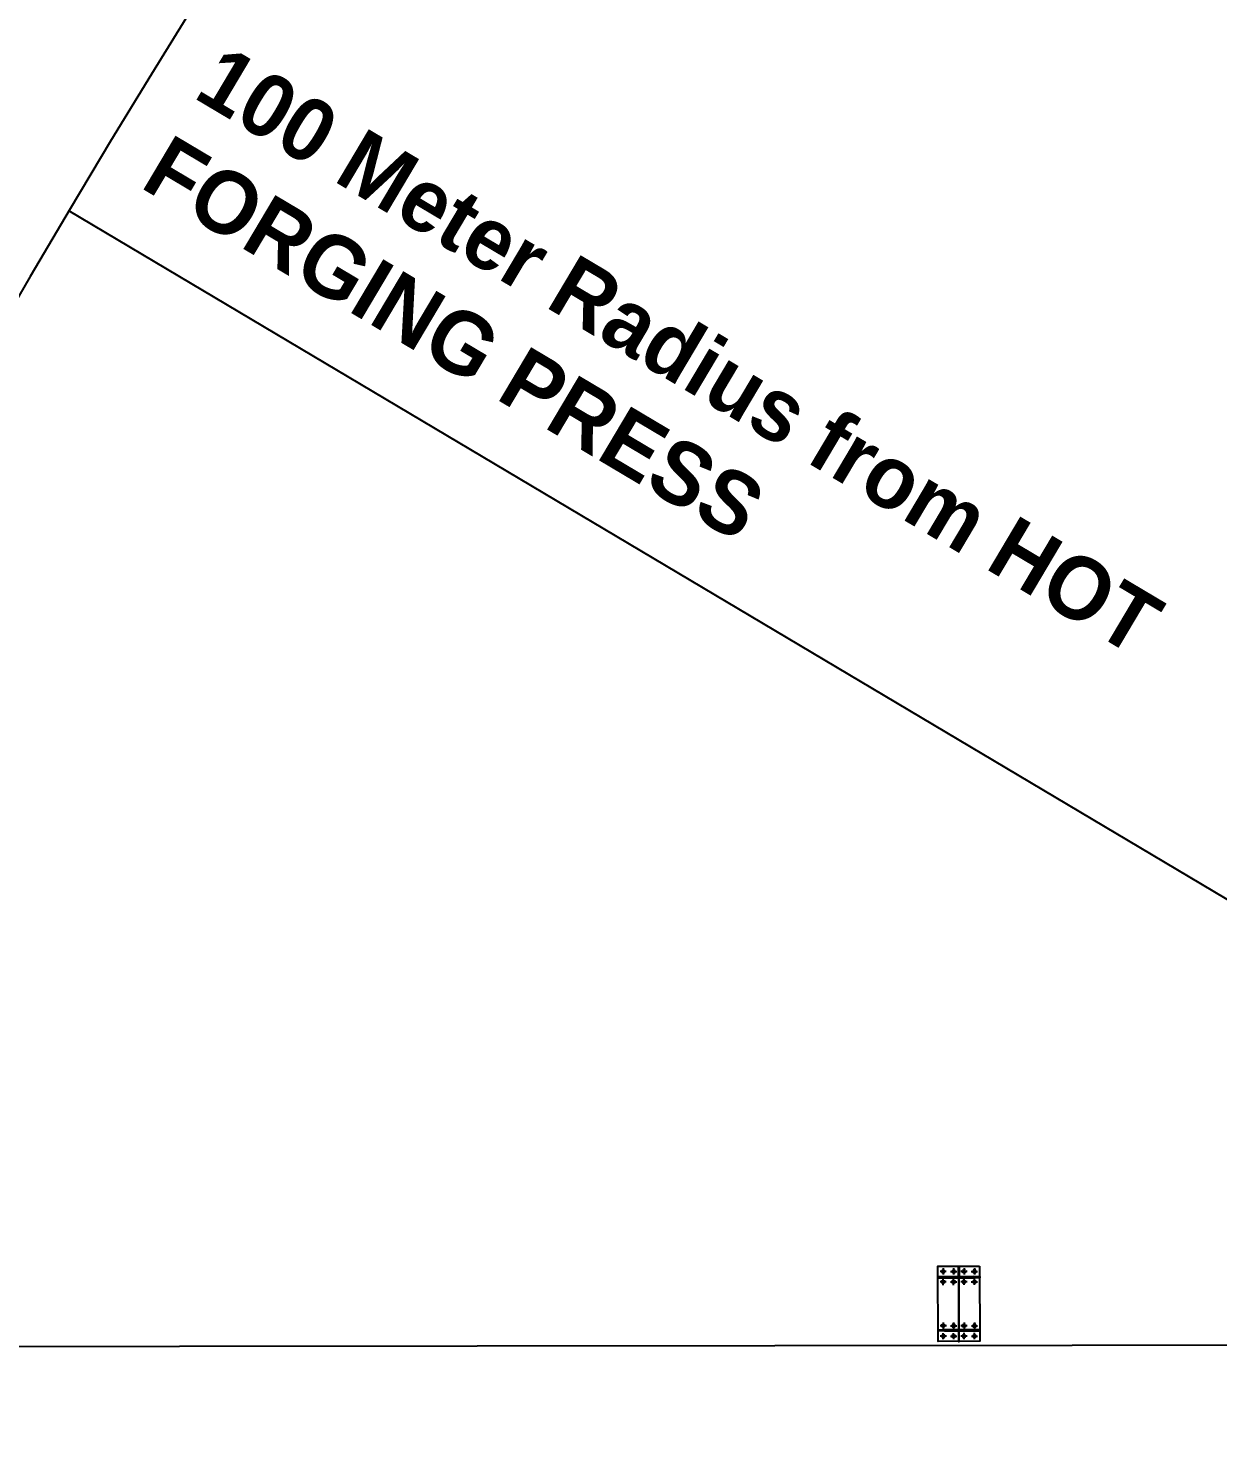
# Model space of a CAD drawing. Header units: feet. Extents: x -99009 to 3252343, y -11094690 to 9035152.
# Drawn here: x 2434055 to 2445459, y -1939134 to -1925560 of the extents above; entities that cross this region are included whole.
import ezdxf

# ---------------------------------------------------------------- set-up
doc = ezdxf.new("R2010")
doc.units = ezdxf.units.FT
doc.layers.add('1', color=1, linetype='Continuous')
doc.layers.add('GANGWAY', color=51, linetype='Continuous', lineweight=25)
doc.styles.get("Standard").update_dxf_attribs({"font": 'GOTHICB.TTF'})

# ---------------------------------------------------------------- blocks, each defined once
blk = doc.blocks.new('24')
h = blk.add_hatch(color=7)
h.dxf.hatch_style = 1
edge = h.paths.add_edge_path()
edge.add_ellipse((0, 0), major_axis=(15, 0), ratio=1, start_angle=0, end_angle=360)
at = {"color": 1}
for p, q in [((-30, 0), (30, 0)), ((0, 30), (0, -30))]:
    blk.add_line(p, q, dxfattribs=at)
at = {"color": 7}
blk.add_circle((0, 0), 15, dxfattribs=at)
blk = doc.blocks.new('zw$CD60')
at = {"color": 1}
for p, rotation in [((-50, 50), 270), ((50, -50), 90.00000000000001)]:
    blk.add_blockref('24', p, dxfattribs=dict(at, rotation=rotation))
at = {"color": 1, "xscale": -1}
for p, rotation in [((50, 50), 89.99999999999982), ((-50, -50), 270)]:
    blk.add_blockref('24', p, dxfattribs=dict(at, rotation=rotation))
blk = doc.blocks.new('FC1624E')
at = {"color": 1}
blk.add_lwpolyline([(1043586, 507084), (1043586, 507804), (1043986, 507804), (1043986, 507084)], close=True, dxfattribs=at)
at = {"color": 4}
for points in [[(1043784, 507704), (1043789, 507704), (1043789, 507804), (1043784, 507804)], [(1043649, 507704), (1043586, 507704), (1043586, 507694), (1043649, 507694)], [(1043924, 507704), (1043986, 507704), (1043986, 507694), (1043924, 507694)], [(1043649, 507184), (1043586, 507184), (1043586, 507194), (1043649, 507194)], [(1043784, 507184), (1043789, 507184), (1043789, 507084), (1043784, 507084)], [(1043924, 507184), (1043986, 507184), (1043986, 507194), (1043924, 507194)]]:
    blk.add_lwpolyline(points, close=True, dxfattribs=at)
at = {"color": 3}
blk.add_lwpolyline([(1043649, 507184), (1043924, 507184), (1043924, 507194), (1043789, 507194), (1043789, 507694), (1043924, 507694), (1043924, 507704), (1043649, 507704), (1043649, 507694), (1043784, 507694), (1043784, 507194), (1043649, 507194)], close=True, dxfattribs=at)
at = {"color": 1, "xscale": -1, "rotation": 180}
for p in [(1043686, 507704), (1043886, 507704)]:
    blk.add_blockref('zw$CD60', p, dxfattribs=at)
at = {"color": 1}
for p in [(1043686, 507184), (1043886, 507184)]:
    blk.add_blockref('zw$CD60', p, dxfattribs=at)

msp = doc.modelspace()

# ---------------------------------------------------------------- linework, layer by layer
at = {"layer": '1'}
msp.add_line((2520410.24608, -1978394.49612), (2434444.49681, -1927308.91693), dxfattribs=at)
msp.add_arc((2520410.24778, -1978395.99612), 100000, 84.1346387202, 194.3871675539, dxfattribs=at)
at = {"layer": 'GANGWAY', "color": 141, "lineweight": -3}
msp.add_lwpolyline([(2406377.34456, -1938060.00001), (2406354.51398, -1917951.45493), (2406940.05854, -1917450.7898), (2455457.82826, -1917395.70432), (2455958.39562, -1917895.13632), (2455980.90227, -1937718.36629), (2455481.41429, -1938169.62879), (2406963.64457, -1938224.71426)], close=True, dxfattribs=at)

# ---------------------------------------------------------------- block references
at = {"rotation": 180.0650517140735}
msp.add_blockref('FC1624E', (3486186.52426, -1429154.8881), dxfattribs=at)

# ---------------------------------------------------------------- texts
at = {"layer": '1', "transparency": 33554684, "insert": (2435108.87752, -1927085.00219), "char_height": 600, "width": 13900.0814657, "attachment_point": 7, "rotation": 329.27888815}
msp.add_mtext('{100 Meter Radius from HOT FORGING PRESS}', dxfattribs=at)

doc.saveas('drawing.dxf')
